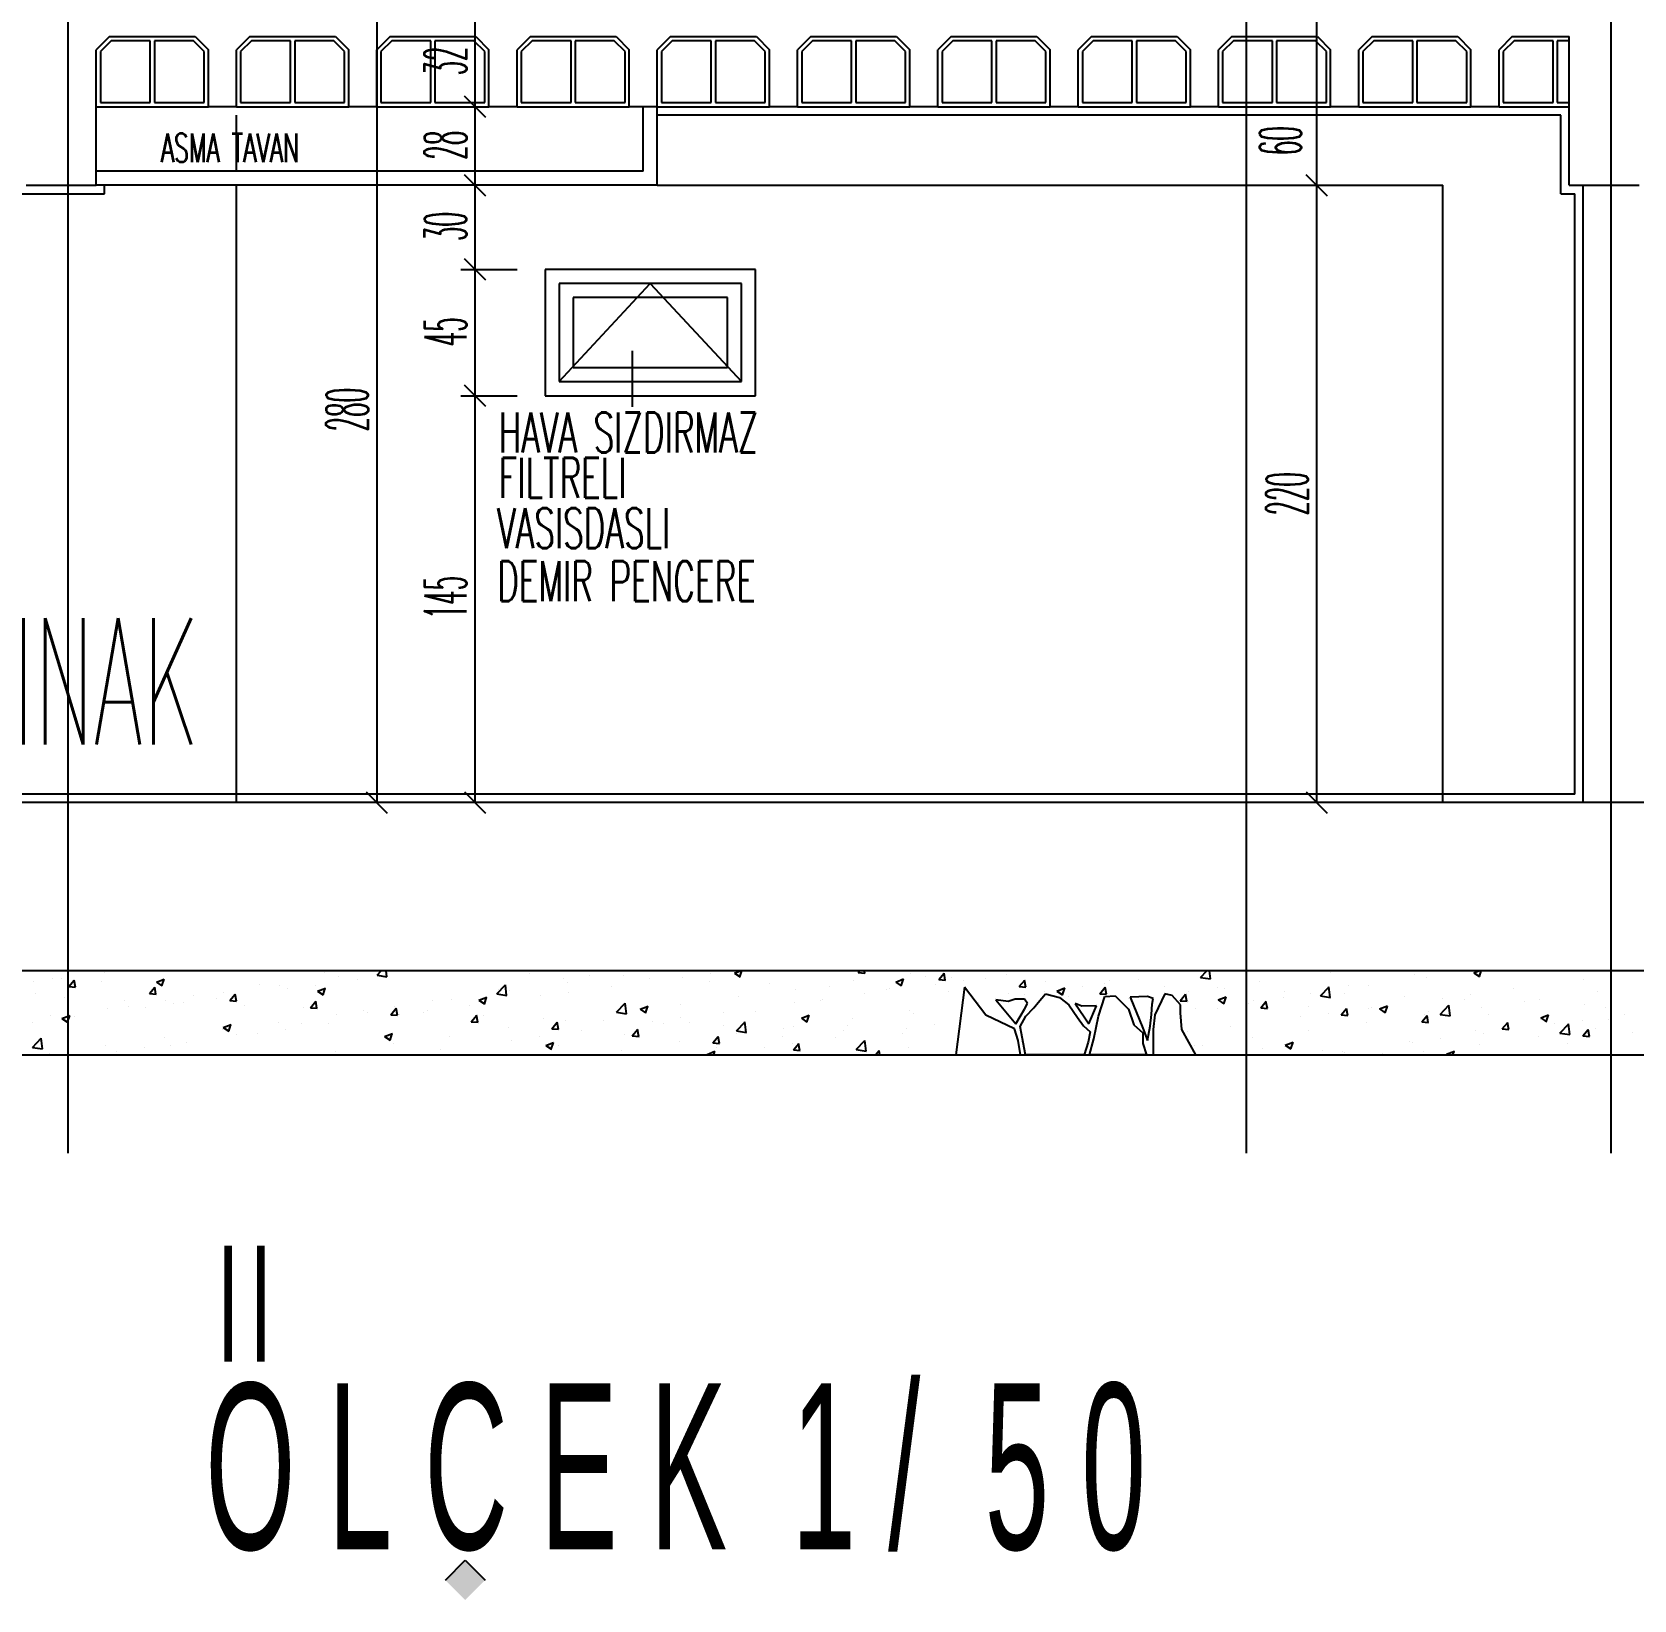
# Model space of a CAD drawing. Extents: x 78 to 306, y -397 to 18.
# Drawn here: x 278.1706 to 278.2848, y -396.9814 to -396.8696 of the extents above; entities that cross this region are included whole.
import ezdxf

# ---------------------------------------------------------------- set-up
doc = ezdxf.new("R2010")
doc.units = 0
doc.header["$LTSCALE"] = 0.5
doc.header["$MEASUREMENT"] = 0
doc.linetypes.add('DASHDOT2', pattern=[0.5, 0.25, -0.125, 0, -0.125])
doc.linetypes.add('DOT2', pattern=[0.125, 0, -0.125])
doc.layers.get('0').update_dxf_attribs({"linetype": 'CONTINUOUS'})
for name, color, linetype in [('AKS', 5, 'DASHDOT2'), ('DUVAR', 6, 'CONTINUOUS'), ('IZDUSUM', 2, 'DOT2'), ('KAPI', 1, 'CONTINUOUS'), ('KOLON', 4, 'CONTINUOUS'), ('MERDIVEN', 3, 'CONTINUOUS'), ('OLCU', 31, 'CONTINUOUS'), ('SIVA', 7, 'CONTINUOUS'), ('TARAMA', 8, 'CONTINUOUS'), ('TEFRIS', 11, 'CONTINUOUS'), ('YESIL', 73, 'CONTINUOUS')]:
    doc.layers.add(name, color=color, linetype=linetype)
doc.styles.add('MİMARİ YAZI', font='arial.ttf')
doc.styles.add('OLCU', font='romans.shx', dxfattribs={"width": 0.6, "height": 0.125})
doc.styles.add('OLCUIC', font='ROMANS.SHX', dxfattribs={"width": 0.4, "height": 0.15})

msp = doc.modelspace()

# ---------------------------------------------------------------- hatches: boundary and pattern name
at = {"layer": 'KAPI', "ltscale": 1.4}
h = msp.add_hatch(color=256, dxfattribs=at)
h.dxf.hatch_style = 1
h.paths.add_polyline_path([(278.20145, -396.98141), (278.20286, -396.98), (278.20145, -396.97858), (278.20003, -396.98)])

# ---------------------------------------------------------------- linework, layer by layer
at = {"color": 0, "linetype": 'ByBlock'}
for p, q in [((278.20289, -396.87571), (278.20139, -396.87421)), ((278.20139, -396.87421), (278.20289, -396.87571)), ((278.20289, -396.88131), (278.20139, -396.87981)), ((278.20139, -396.87981), (278.20289, -396.88131)), ((278.26289, -396.88131), (278.26139, -396.87981)), ((278.26139, -396.87981), (278.26289, -396.88131)), ((278.20289, -396.88731), (278.20139, -396.88581)), ((278.20139, -396.88581), (278.20289, -396.88731)), ((278.20289, -396.89631), (278.20139, -396.89481)), ((278.20139, -396.89481), (278.20289, -396.89631)), ((278.19439, -396.92381), (278.19589, -396.92531)), ((278.20139, -396.92381), (278.20289, -396.92531)), ((278.26139, -396.92381), (278.26289, -396.92531))]:
    msp.add_line(p, q, dxfattribs=at)
at = {"layer": 'AKS'}
for p, q in [((278.17314, -396.94956), (278.17314, -396.29556)), ((278.25714, -396.94956), (278.25714, -396.29556)), ((278.28314, -396.94956), (278.28314, -396.29956))]:
    msp.add_line(p, q, dxfattribs=at)
at = {"layer": 'DUVAR'}
msp.add_line((278.28114, -396.92456), (278.28114, -396.88056), dxfattribs=at)
at = {"layer": 'IZDUSUM', "ltscale": 0.6}
for p, q in [((278.20814, -396.89456), (278.21464, -396.88756)), ((278.21464, -396.88756), (278.22114, -396.89456))]:
    msp.add_line(p, q, dxfattribs=at)
at = {"layer": 'KAPI'}
for p, q in [((278.18514, -396.87956), (278.18514, -396.87556)), ((278.18514, -396.92456), (278.18514, -396.88056)), ((278.21514, -396.88056), (278.27114, -396.88056)), ((278.27114, -396.92456), (278.27114, -396.88056)), ((278.20003, -396.98), (278.20145, -396.97858)), ((278.20145, -396.97858), (278.20286, -396.98))]:
    msp.add_line(p, q, dxfattribs=at)
at = {"layer": 'KOLON', "ltscale": 1.5}
for p, q in [((278.17609, -396.86996), (278.17514, -396.87091)), ((278.17609, -396.86996), (278.1822, -396.86996)), ((278.1822, -396.86996), (278.18314, -396.87091)), ((278.18609, -396.86996), (278.18514, -396.87091)), ((278.18609, -396.86996), (278.1922, -396.86996)), ((278.1922, -396.86996), (278.19314, -396.87091)), ((278.19609, -396.86996), (278.19514, -396.87091)), ((278.19609, -396.86996), (278.2022, -396.86996)), ((278.2022, -396.86996), (278.20314, -396.87091)), ((278.20609, -396.86996), (278.20514, -396.87091)), ((278.20609, -396.86996), (278.2122, -396.86996)), ((278.2122, -396.86996), (278.21314, -396.87091)), ((278.21609, -396.86996), (278.21514, -396.87091)), ((278.21609, -396.86996), (278.2222, -396.86996)), ((278.2222, -396.86996), (278.22314, -396.87091)), ((278.22609, -396.86996), (278.22514, -396.87091)), ((278.22609, -396.86996), (278.2322, -396.86996)), ((278.2322, -396.86996), (278.23314, -396.87091)), ((278.23609, -396.86996), (278.23514, -396.87091)), ((278.23609, -396.86996), (278.2422, -396.86996)), ((278.2422, -396.86996), (278.24314, -396.87091)), ((278.24609, -396.86996), (278.24514, -396.87091)), ((278.24609, -396.86996), (278.2522, -396.86996)), ((278.2522, -396.86996), (278.25314, -396.87091)), ((278.25609, -396.86996), (278.25514, -396.87091)), ((278.25609, -396.86996), (278.2622, -396.86996)), ((278.2622, -396.86996), (278.26314, -396.87091)), ((278.26609, -396.86996), (278.26514, -396.87091)), ((278.26609, -396.86996), (278.2722, -396.86996)), ((278.2722, -396.86996), (278.27314, -396.87091)), ((278.27609, -396.86996), (278.27514, -396.87091)), ((278.27609, -396.86996), (278.28014, -396.86996)), ((278.17514, -396.87496), (278.17514, -396.87091)), ((278.18314, -396.87496), (278.18314, -396.87091)), ((278.18514, -396.87496), (278.18514, -396.87091)), ((278.19314, -396.87496), (278.19314, -396.87091)), ((278.19514, -396.87496), (278.19514, -396.87091)), ((278.20314, -396.87496), (278.20314, -396.87091)), ((278.20514, -396.87496), (278.20514, -396.87091)), ((278.21314, -396.87496), (278.21314, -396.87091)), ((278.21514, -396.87496), (278.21514, -396.87091)), ((278.22314, -396.87496), (278.22314, -396.87091)), ((278.22514, -396.87496), (278.22514, -396.87091)), ((278.23314, -396.87496), (278.23314, -396.87091)), ((278.23514, -396.87496), (278.23514, -396.87091)), ((278.24314, -396.87496), (278.24314, -396.87091)), ((278.24514, -396.87496), (278.24514, -396.87091)), ((278.25314, -396.87496), (278.25314, -396.87091)), ((278.25514, -396.87496), (278.25514, -396.87091)), ((278.26314, -396.87496), (278.26314, -396.87091)), ((278.26514, -396.87496), (278.26514, -396.87091)), ((278.27314, -396.87496), (278.27314, -396.87091)), ((278.27514, -396.87496), (278.27514, -396.87091)), ((278.18514, -396.87496), (278.18314, -396.87496)), ((278.19514, -396.87496), (278.19314, -396.87496)), ((278.20514, -396.87496), (278.20314, -396.87496)), ((278.21514, -396.87496), (278.21314, -396.87496)), ((278.22514, -396.87496), (278.22314, -396.87496)), ((278.23514, -396.87496), (278.23314, -396.87496)), ((278.24514, -396.87496), (278.24314, -396.87496)), ((278.25514, -396.87496), (278.25314, -396.87496)), ((278.26514, -396.87496), (278.26314, -396.87496)), ((278.27514, -396.87496), (278.27314, -396.87496))]:
    msp.add_line(p, q, dxfattribs=at)
at = {"layer": 'KOLON'}
for p, q in [((278.28014, -396.88056), (278.28014, -396.86996)), ((278.17514, -396.88056), (278.17514, -396.87496)), ((278.17014, -396.88056), (278.17514, -396.88056)), ((278.28014, -396.88056), (278.28514, -396.88056)), ((278.30114, -396.92456), (278.00314, -396.92456)), ((278.30114, -396.93656), (278.00314, -396.93656))]:
    msp.add_line(p, q, dxfattribs=at)
at = {"layer": 'MERDIVEN', "ltscale": 1.4}
for p, q in [((278.21414, -396.87956), (278.21414, -396.87496)), ((278.21514, -396.88056), (278.21514, -396.87496)), ((278.21414, -396.87956), (278.17514, -396.87956)), ((278.21514, -396.88056), (278.17514, -396.88056))]:
    msp.add_line(p, q, dxfattribs=at)
at = {"layer": 'OLCU', "ltscale": 1.4}
for p, q in [((278.23705, -396.93772), (278.23642, -396.94256)), ((278.23856, -396.93972), (278.23705, -396.93772)), ((278.23926, -396.93862), (278.2407, -396.94033)), ((278.24016, -396.93874), (278.23926, -396.93862)), ((278.24066, -396.93857), (278.24016, -396.93874)), ((278.24104, -396.93857), (278.24066, -396.93857)), ((278.24131, -396.93859), (278.24104, -396.93857)), ((278.24152, -396.93888), (278.24131, -396.93859)), ((278.24131, -396.9393), (278.24152, -396.93888)), ((278.24141, -396.9398), (278.24197, -396.93921)), ((278.24197, -396.93921), (278.24229, -396.93883)), ((278.24229, -396.93883), (278.24282, -396.93821)), ((278.24282, -396.93821), (278.24382, -396.93846)), ((278.24382, -396.93846), (278.24447, -396.93899)), ((278.24447, -396.93899), (278.2451, -396.93989)), ((278.24493, -396.93888), (278.24591, -396.94035)), ((278.24541, -396.93907), (278.24493, -396.93888)), ((278.24644, -396.93905), (278.24541, -396.93907)), ((278.24591, -396.94035), (278.24644, -396.93905)), ((278.2466, -396.93979), (278.24704, -396.93838)), ((278.24704, -396.93838), (278.24778, -396.93834)), ((278.24778, -396.93834), (278.24873, -396.93929)), ((278.25009, -396.93839), (278.24884, -396.93844)), ((278.24884, -396.93844), (278.24976, -396.94066)), ((278.25048, -396.93853), (278.25009, -396.93839)), ((278.25036, -396.93967), (278.25042, -396.93895)), ((278.25042, -396.93895), (278.25048, -396.93853)), ((278.25132, -396.93821), (278.2506, -396.9397)), ((278.25183, -396.93833), (278.25132, -396.93821)), ((278.25243, -396.93898), (278.25183, -396.93833)), ((278.25243, -396.93955), (278.25243, -396.93898)), ((278.2406, -396.9407), (278.23856, -396.93972)), ((278.2407, -396.94033), (278.24131, -396.9393)), ((278.24101, -396.94052), (278.24141, -396.9398)), ((278.2451, -396.93989), (278.24553, -396.94049)), ((278.24626, -396.9414), (278.2466, -396.93979)), ((278.24873, -396.93929), (278.2491, -396.9404)), ((278.25027, -396.94051), (278.25036, -396.93967)), ((278.2506, -396.9397), (278.25048, -396.94075)), ((278.25252, -396.94075), (278.25243, -396.93955)), ((278.24087, -396.94154), (278.2406, -396.9407)), ((278.24138, -396.94256), (278.24101, -396.94052)), ((278.24553, -396.94049), (278.246, -396.94092)), ((278.246, -396.94092), (278.24585, -396.94164)), ((278.24596, -396.94256), (278.24626, -396.9414)), ((278.2491, -396.9404), (278.24974, -396.94098)), ((278.24974, -396.94098), (278.24974, -396.94175)), ((278.24976, -396.94066), (278.25009, -396.94153)), ((278.25009, -396.94153), (278.25027, -396.94051)), ((278.25048, -396.94075), (278.25048, -396.94155)), ((278.25354, -396.94256), (278.25252, -396.94075)), ((278.23642, -396.94256), (278.24103, -396.94256)), ((278.24103, -396.94256), (278.24087, -396.94154)), ((278.24556, -396.94256), (278.24138, -396.94256)), ((278.24585, -396.94164), (278.24556, -396.94256)), ((278.25001, -396.94256), (278.24596, -396.94256)), ((278.24974, -396.94175), (278.25001, -396.94256)), ((278.25048, -396.94155), (278.25048, -396.94256)), ((278.25048, -396.94256), (278.25354, -396.94256))]:
    msp.add_line(p, q, dxfattribs=at)
at = {"layer": 'SIVA', "ltscale": 1.4}
for p, q in [((278.27954, -396.87556), (278.21514, -396.87556)), ((278.27954, -396.88116), (278.27954, -396.87556)), ((278.17574, -396.88116), (278.17574, -396.88056)), ((278.16954, -396.88116), (278.17574, -396.88116)), ((278.27954, -396.88116), (278.28054, -396.88116)), ((278.28054, -396.92396), (278.28054, -396.88116)), ((278.28054, -396.92396), (278.14174, -396.92396))]:
    msp.add_line(p, q, dxfattribs=at)
at = {"layer": 'TARAMA', "ltscale": 1.5}
for p, q in [((278.17621, -396.87026), (278.17544, -396.87103)), ((278.17899, -396.87026), (278.17621, -396.87026)), ((278.17899, -396.87466), (278.17899, -396.87026)), ((278.18207, -396.87026), (278.17929, -396.87026)), ((278.17929, -396.87026), (278.17929, -396.87466)), ((278.18284, -396.87103), (278.18207, -396.87026)), ((278.18621, -396.87026), (278.18544, -396.87103)), ((278.18899, -396.87026), (278.18621, -396.87026)), ((278.18899, -396.87466), (278.18899, -396.87026)), ((278.19207, -396.87026), (278.18929, -396.87026)), ((278.18929, -396.87026), (278.18929, -396.87466)), ((278.19284, -396.87103), (278.19207, -396.87026)), ((278.19621, -396.87026), (278.19544, -396.87103)), ((278.19899, -396.87026), (278.19621, -396.87026)), ((278.19899, -396.87466), (278.19899, -396.87026)), ((278.20207, -396.87026), (278.19929, -396.87026)), ((278.19929, -396.87026), (278.19929, -396.87466)), ((278.20284, -396.87103), (278.20207, -396.87026)), ((278.20621, -396.87026), (278.20544, -396.87103)), ((278.20899, -396.87026), (278.20621, -396.87026)), ((278.20899, -396.87466), (278.20899, -396.87026)), ((278.21207, -396.87026), (278.20929, -396.87026)), ((278.20929, -396.87026), (278.20929, -396.87466)), ((278.21284, -396.87103), (278.21207, -396.87026)), ((278.21621, -396.87026), (278.21544, -396.87103)), ((278.21899, -396.87026), (278.21621, -396.87026)), ((278.21899, -396.87466), (278.21899, -396.87026)), ((278.22207, -396.87026), (278.21929, -396.87026)), ((278.21929, -396.87026), (278.21929, -396.87466)), ((278.22284, -396.87103), (278.22207, -396.87026)), ((278.22621, -396.87026), (278.22544, -396.87103)), ((278.22899, -396.87026), (278.22621, -396.87026)), ((278.22899, -396.87466), (278.22899, -396.87026)), ((278.23207, -396.87026), (278.22929, -396.87026)), ((278.22929, -396.87026), (278.22929, -396.87466)), ((278.23284, -396.87103), (278.23207, -396.87026)), ((278.23621, -396.87026), (278.23544, -396.87103)), ((278.23899, -396.87026), (278.23621, -396.87026)), ((278.23899, -396.87466), (278.23899, -396.87026)), ((278.24207, -396.87026), (278.23929, -396.87026)), ((278.23929, -396.87026), (278.23929, -396.87466)), ((278.24284, -396.87103), (278.24207, -396.87026)), ((278.24621, -396.87026), (278.24544, -396.87103)), ((278.24899, -396.87026), (278.24621, -396.87026)), ((278.24899, -396.87466), (278.24899, -396.87026)), ((278.25207, -396.87026), (278.24929, -396.87026)), ((278.24929, -396.87026), (278.24929, -396.87466)), ((278.25284, -396.87103), (278.25207, -396.87026)), ((278.25621, -396.87026), (278.25544, -396.87103)), ((278.25899, -396.87026), (278.25621, -396.87026)), ((278.25899, -396.87466), (278.25899, -396.87026)), ((278.26207, -396.87026), (278.25929, -396.87026)), ((278.25929, -396.87026), (278.25929, -396.87466)), ((278.26284, -396.87103), (278.26207, -396.87026)), ((278.26621, -396.87026), (278.26544, -396.87103)), ((278.26899, -396.87026), (278.26621, -396.87026)), ((278.26899, -396.87466), (278.26899, -396.87026)), ((278.27207, -396.87026), (278.26929, -396.87026)), ((278.26929, -396.87026), (278.26929, -396.87466)), ((278.27284, -396.87103), (278.27207, -396.87026)), ((278.27621, -396.87026), (278.27544, -396.87103)), ((278.27899, -396.87026), (278.27621, -396.87026)), ((278.27899, -396.87466), (278.27899, -396.87026)), ((278.28014, -396.87026), (278.27929, -396.87026)), ((278.27929, -396.87026), (278.27929, -396.87466)), ((278.17544, -396.87103), (278.17544, -396.87466)), ((278.18284, -396.87466), (278.18284, -396.87103)), ((278.18544, -396.87103), (278.18544, -396.87466)), ((278.19284, -396.87466), (278.19284, -396.87103)), ((278.19544, -396.87103), (278.19544, -396.87466)), ((278.20284, -396.87466), (278.20284, -396.87103)), ((278.20544, -396.87103), (278.20544, -396.87466)), ((278.21284, -396.87466), (278.21284, -396.87103)), ((278.21544, -396.87103), (278.21544, -396.87466)), ((278.22284, -396.87466), (278.22284, -396.87103)), ((278.22544, -396.87103), (278.22544, -396.87466)), ((278.23284, -396.87466), (278.23284, -396.87103)), ((278.23544, -396.87103), (278.23544, -396.87466)), ((278.24284, -396.87466), (278.24284, -396.87103)), ((278.24544, -396.87103), (278.24544, -396.87466)), ((278.25284, -396.87466), (278.25284, -396.87103)), ((278.25544, -396.87103), (278.25544, -396.87466)), ((278.26284, -396.87466), (278.26284, -396.87103)), ((278.26544, -396.87103), (278.26544, -396.87466)), ((278.27284, -396.87466), (278.27284, -396.87103)), ((278.27544, -396.87103), (278.27544, -396.87466)), ((278.17514, -396.87496), (278.18314, -396.87496)), ((278.17544, -396.87466), (278.17899, -396.87466)), ((278.17929, -396.87466), (278.18284, -396.87466)), ((278.18514, -396.87496), (278.19314, -396.87496)), ((278.18544, -396.87466), (278.18899, -396.87466)), ((278.18929, -396.87466), (278.19284, -396.87466)), ((278.19514, -396.87496), (278.20314, -396.87496)), ((278.19544, -396.87466), (278.19899, -396.87466)), ((278.19929, -396.87466), (278.20284, -396.87466)), ((278.20514, -396.87496), (278.21314, -396.87496)), ((278.20544, -396.87466), (278.20899, -396.87466)), ((278.20929, -396.87466), (278.21284, -396.87466)), ((278.21514, -396.87496), (278.22314, -396.87496)), ((278.21544, -396.87466), (278.21899, -396.87466)), ((278.21929, -396.87466), (278.22284, -396.87466)), ((278.22514, -396.87496), (278.23314, -396.87496)), ((278.22544, -396.87466), (278.22899, -396.87466)), ((278.22929, -396.87466), (278.23284, -396.87466)), ((278.23514, -396.87496), (278.24314, -396.87496)), ((278.23544, -396.87466), (278.23899, -396.87466)), ((278.23929, -396.87466), (278.24284, -396.87466)), ((278.24514, -396.87496), (278.25314, -396.87496)), ((278.24544, -396.87466), (278.24899, -396.87466)), ((278.24929, -396.87466), (278.25284, -396.87466)), ((278.25514, -396.87496), (278.26314, -396.87496)), ((278.25544, -396.87466), (278.25899, -396.87466)), ((278.25929, -396.87466), (278.26284, -396.87466)), ((278.26514, -396.87496), (278.27314, -396.87496)), ((278.26544, -396.87466), (278.26899, -396.87466)), ((278.26929, -396.87466), (278.27284, -396.87466)), ((278.27514, -396.87496), (278.28014, -396.87496)), ((278.27544, -396.87466), (278.27899, -396.87466)), ((278.27929, -396.87466), (278.28014, -396.87466))]:
    msp.add_line(p, q, dxfattribs=at)
at = {"layer": 'TARAMA', "ltscale": 1.4}
for p, q in [((278.22214, -396.88656), (278.20714, -396.88656)), ((278.20714, -396.88656), (278.20714, -396.89556)), ((278.22214, -396.89556), (278.22214, -396.88656)), ((278.22114, -396.88756), (278.20814, -396.88756)), ((278.20814, -396.88756), (278.20814, -396.89456)), ((278.22114, -396.89456), (278.22114, -396.88756)), ((278.22014, -396.88856), (278.20914, -396.88856)), ((278.20914, -396.88856), (278.20914, -396.89356)), ((278.22014, -396.89356), (278.22014, -396.88856)), ((278.20814, -396.89456), (278.22114, -396.89456)), ((278.20914, -396.89356), (278.22014, -396.89356)), ((278.20714, -396.89556), (278.22214, -396.89556)), ((277.99914, -396.94256), (278.30514, -396.94256))]:
    msp.add_line(p, q, dxfattribs=at)
at = {"layer": 'TEFRIS', "ltscale": 1.4}
for p, q in [((278.17573, -396.93668), (278.17573, -396.93668)), ((278.17604, -396.93659), (278.17604, -396.93659)), ((278.19141, -396.93671), (278.19141, -396.93671)), ((278.19516, -396.93687), (278.19546, -396.93656)), ((278.19516, -396.93687), (278.19587, -396.93698)), ((278.19587, -396.93698), (278.19582, -396.93656)), ((278.20177, -396.93657), (278.20177, -396.93657)), ((278.20604, -396.93675), (278.20604, -396.93675)), ((278.21031, -396.93693), (278.21031, -396.93693)), ((278.21275, -396.93689), (278.21275, -396.93689)), ((278.21891, -396.93675), (278.21891, -396.93675)), ((278.22064, -396.93672), (278.22104, -396.93656)), ((278.22064, -396.93672), (278.22104, -396.93698)), ((278.22103, -396.93699), (278.22117, -396.93656)), ((278.2257, -396.93658), (278.2257, -396.93658)), ((278.22947, -396.93668), (278.22957, -396.93656)), ((278.22947, -396.93668), (278.22994, -396.93672)), ((278.22993, -396.93673), (278.2299, -396.93656)), ((278.22997, -396.93676), (278.22997, -396.93676)), ((278.23322, -396.93672), (278.23322, -396.93672)), ((278.23424, -396.93694), (278.23424, -396.93694)), ((278.2352, -396.93719), (278.23559, -396.93673)), ((278.23567, -396.93723), (278.23558, -396.93673)), ((278.24001, -396.93685), (278.24001, -396.93685)), ((278.25362, -396.93659), (278.25362, -396.93659)), ((278.25387, -396.93703), (278.25432, -396.93656)), ((278.25457, -396.93714), (278.2545, -396.93656)), ((278.26313, -396.93669), (278.26313, -396.93669)), ((278.26909, -396.93683), (278.26909, -396.93683)), ((278.27335, -396.9367), (278.27371, -396.93656)), ((278.27335, -396.9367), (278.27375, -396.93697)), ((278.27374, -396.93697), (278.27387, -396.93656)), ((278.28319, -396.93692), (278.28319, -396.93692)), ((278.17069, -396.93734), (278.17069, -396.93734)), ((278.172, -396.9371), (278.172, -396.9371)), ((278.1727, -396.93708), (278.1727, -396.93708)), ((278.17319, -396.93768), (278.17358, -396.93722)), ((278.17319, -396.93768), (278.17367, -396.93772)), ((278.17366, -396.93772), (278.17357, -396.93722)), ((278.1755, -396.93735), (278.1755, -396.93735)), ((278.17893, -396.93818), (278.17932, -396.93772)), ((278.1794, -396.93823), (278.17931, -396.93772)), ((278.17943, -396.93737), (278.17999, -396.93716)), ((278.17943, -396.93737), (278.17982, -396.93764)), ((278.17981, -396.93764), (278.17998, -396.93716)), ((278.18675, -396.93751), (278.18675, -396.93751)), ((278.18824, -396.93758), (278.18824, -396.93758)), ((278.18876, -396.93784), (278.18876, -396.93784)), ((278.19076, -396.93758), (278.19076, -396.93758)), ((278.19092, -396.93801), (278.19148, -396.9378)), ((278.19092, -396.93801), (278.19132, -396.93828)), ((278.19131, -396.93828), (278.19147, -396.9378)), ((278.1924, -396.93698), (278.1924, -396.93698)), ((278.19379, -396.93718), (278.19379, -396.93718)), ((278.2037, -396.9382), (278.20432, -396.93755)), ((278.2038, -396.93791), (278.2038, -396.93791)), ((278.2044, -396.93831), (278.20432, -396.93755)), ((278.2046, -396.93797), (278.2046, -396.93797)), ((278.20846, -396.93711), (278.20846, -396.93711)), ((278.20871, -396.9374), (278.20871, -396.9374)), ((278.20883, -396.93808), (278.20883, -396.93808)), ((278.21186, -396.93768), (278.21186, -396.93768)), ((278.21458, -396.93711), (278.21458, -396.93711)), ((278.21691, -396.93702), (278.21691, -396.93702)), ((278.21885, -396.93729), (278.21885, -396.93729)), ((278.22312, -396.93748), (278.22312, -396.93748)), ((278.22496, -396.93788), (278.22496, -396.93788)), ((278.22739, -396.93766), (278.22739, -396.93766)), ((278.22911, -396.93728), (278.22911, -396.93728)), ((278.23146, -396.93788), (278.23146, -396.93788)), ((278.23166, -396.93784), (278.23166, -396.93784)), ((278.23214, -396.93736), (278.2327, -396.93714)), ((278.23214, -396.93736), (278.23253, -396.93762)), ((278.23252, -396.93763), (278.23269, -396.93714)), ((278.23498, -396.93752), (278.23498, -396.93752)), ((278.2352, -396.93719), (278.23568, -396.93723)), ((278.23593, -396.93802), (278.23593, -396.93802)), ((278.23613, -396.93707), (278.23613, -396.93707)), ((278.23698, -396.93725), (278.23698, -396.93725)), ((278.23851, -396.93712), (278.23851, -396.93712)), ((278.24094, -396.93769), (278.24133, -396.93723)), ((278.24094, -396.93769), (278.24142, -396.93773)), ((278.24141, -396.93773), (278.24132, -396.93723)), ((278.24271, -396.93803), (278.24271, -396.93803)), ((278.24278, -396.9373), (278.24278, -396.9373)), ((278.24363, -396.938), (278.24419, -396.93778)), ((278.24363, -396.938), (278.24403, -396.93827)), ((278.24402, -396.93827), (278.24418, -396.93778)), ((278.24543, -396.9377), (278.24543, -396.9377)), ((278.24668, -396.93819), (278.24707, -396.93773)), ((278.24705, -396.93748), (278.24705, -396.93748)), ((278.24715, -396.93823), (278.24706, -396.93773)), ((278.24738, -396.93723), (278.24738, -396.93723)), ((278.24947, -396.93719), (278.24947, -396.93719)), ((278.25133, -396.93766), (278.25133, -396.93766)), ((278.25304, -396.93802), (278.25304, -396.93802)), ((278.25387, -396.93703), (278.25458, -396.93714)), ((278.25504, -396.93775), (278.25504, -396.93775)), ((278.2556, -396.93784), (278.2556, -396.93784)), ((278.25807, -396.93735), (278.25807, -396.93735)), ((278.25987, -396.93802), (278.25987, -396.93802)), ((278.26241, -396.93835), (278.26303, -396.9377)), ((278.26311, -396.93846), (278.26302, -396.9377)), ((278.26443, -396.93763), (278.26443, -396.93763)), ((278.26583, -396.93758), (278.26583, -396.93758)), ((278.26994, -396.93702), (278.26994, -396.93702)), ((278.27614, -396.93785), (278.27614, -396.93785)), ((278.28119, -396.93719), (278.28119, -396.93719)), ((278.28214, -396.938), (278.28214, -396.938)), ((278.17083, -396.93816), (278.17083, -396.93816)), ((278.17286, -396.93848), (278.17286, -396.93848)), ((278.17713, -396.93866), (278.17713, -396.93866)), ((278.17742, -396.93911), (278.17742, -396.93911)), ((278.17868, -396.93917), (278.17868, -396.93917)), ((278.17893, -396.93818), (278.17941, -396.93822)), ((278.18009, -396.93865), (278.18009, -396.93865)), ((278.18068, -396.93891), (278.18068, -396.93891)), ((278.1814, -396.93884), (278.1814, -396.93884)), ((278.18208, -396.93831), (278.18208, -396.93831)), ((278.18371, -396.93851), (278.18371, -396.93851)), ((278.1842, -396.93809), (278.1842, -396.93809)), ((278.18467, -396.93868), (278.18506, -396.93822)), ((278.18467, -396.93868), (278.18515, -396.93873)), ((278.18514, -396.93873), (278.18505, -396.93823)), ((278.18568, -396.93902), (278.18568, -396.93902)), ((278.18995, -396.9392), (278.18995, -396.9392)), ((278.19041, -396.93919), (278.19079, -396.93873)), ((278.19041, -396.93919), (278.19089, -396.93923)), ((278.19088, -396.93923), (278.19079, -396.93873)), ((278.19615, -396.93969), (278.19653, -396.93923)), ((278.19641, -396.93908), (278.19641, -396.93908)), ((278.19913, -396.93871), (278.19913, -396.93871)), ((278.20045, -396.93857), (278.20045, -396.93857)), ((278.20177, -396.93901), (278.20177, -396.93901)), ((278.20242, -396.93866), (278.20298, -396.93844)), ((278.20242, -396.93866), (278.20282, -396.93892)), ((278.20281, -396.93893), (278.20297, -396.93844)), ((278.2037, -396.9382), (278.20441, -396.93831)), ((278.20683, -396.93834), (278.20683, -396.93834)), ((278.21224, -396.93952), (278.21286, -396.93887)), ((278.21294, -396.93963), (278.21285, -396.93887)), ((278.21392, -396.9393), (278.21448, -396.93908)), ((278.21431, -396.93957), (278.21447, -396.93908)), ((278.21681, -396.93895), (278.21681, -396.93895)), ((278.22092, -396.93839), (278.22092, -396.93839)), ((278.22489, -396.93884), (278.22489, -396.93884)), ((278.2268, -396.93868), (278.2268, -396.93868)), ((278.22689, -396.93858), (278.22689, -396.93858)), ((278.22992, -396.93818), (278.22992, -396.93818)), ((278.23804, -396.93883), (278.23804, -396.93883)), ((278.2402, -396.9382), (278.2402, -396.9382)), ((278.24132, -396.93827), (278.24132, -396.93827)), ((278.24447, -396.93838), (278.24447, -396.93838)), ((278.24496, -396.93908), (278.24496, -396.93908)), ((278.24668, -396.93819), (278.24716, -396.93823)), ((278.24874, -396.93856), (278.24874, -396.93856)), ((278.25242, -396.93869), (278.2528, -396.93823)), ((278.25242, -396.93869), (278.2529, -396.93873)), ((278.25289, -396.93873), (278.25279, -396.93823)), ((278.25301, -396.93874), (278.25301, -396.93874)), ((278.2551, -396.93923), (278.2551, -396.93923)), ((278.25513, -396.93864), (278.25569, -396.93842)), ((278.25513, -396.93864), (278.25553, -396.93891)), ((278.25552, -396.93891), (278.25568, -396.93842)), ((278.25728, -396.93892), (278.25728, -396.93892)), ((278.25763, -396.93869), (278.25763, -396.93869)), ((278.25816, -396.93919), (278.25854, -396.93873)), ((278.25816, -396.93919), (278.25863, -396.93924)), ((278.25863, -396.93924), (278.25853, -396.93874)), ((278.25976, -396.93843), (278.25976, -396.93843)), ((278.26155, -396.9391), (278.26155, -396.9391)), ((278.26167, -396.93818), (278.26167, -396.93818)), ((278.26241, -396.93835), (278.26312, -396.93846)), ((278.26414, -396.93821), (278.26414, -396.93821)), ((278.26605, -396.93918), (278.26605, -396.93918)), ((278.26663, -396.93928), (278.26719, -396.93906)), ((278.26702, -396.93955), (278.26718, -396.93907)), ((278.26841, -396.93839), (278.26841, -396.93839)), ((278.27094, -396.93967), (278.27157, -396.93902)), ((278.27111, -396.93852), (278.27111, -396.93852)), ((278.27165, -396.93978), (278.27156, -396.93902)), ((278.27268, -396.93857), (278.27268, -396.93857)), ((278.27311, -396.93825), (278.27311, -396.93825)), ((278.27388, -396.93917), (278.27388, -396.93917)), ((278.27695, -396.93875), (278.27695, -396.93875)), ((278.27804, -396.93857), (278.27804, -396.93857)), ((278.28122, -396.93893), (278.28122, -396.93893)), ((278.28276, -396.9392), (278.28276, -396.9392)), ((278.17059, -396.94024), (278.17059, -396.94024)), ((278.1719, -396.93977), (278.1719, -396.93977)), ((278.1727, -396.93995), (278.17326, -396.93974)), ((278.1727, -396.93995), (278.1731, -396.94022)), ((278.17275, -396.93991), (278.17275, -396.93991)), ((278.17309, -396.94022), (278.17326, -396.93974)), ((278.17362, -396.93984), (278.17362, -396.93984)), ((278.17594, -396.93925), (278.17594, -396.93925)), ((278.18815, -396.94024), (278.18815, -396.94024)), ((278.1898, -396.94031), (278.1898, -396.94031)), ((278.19169, -396.94034), (278.19169, -396.94034)), ((278.1923, -396.93964), (278.1923, -396.93964)), ((278.19422, -396.93938), (278.19422, -396.93938)), ((278.19447, -396.93951), (278.19447, -396.93951)), ((278.19615, -396.93969), (278.19662, -396.93973)), ((278.19662, -396.93973), (278.19652, -396.93923)), ((278.19674, -396.93967), (278.19674, -396.93967)), ((278.19849, -396.93956), (278.19849, -396.93956)), ((278.19874, -396.93941), (278.19874, -396.93941)), ((278.20188, -396.94019), (278.20227, -396.93973)), ((278.20188, -396.94019), (278.20236, -396.94023)), ((278.20235, -396.94023), (278.20226, -396.93973)), ((278.20276, -396.93975), (278.20276, -396.93975)), ((278.20703, -396.93993), (278.20703, -396.93993)), ((278.20762, -396.94069), (278.20801, -396.94023)), ((278.20809, -396.94074), (278.208, -396.94023)), ((278.20861, -396.94007), (278.20861, -396.94007)), ((278.2113, -396.94011), (278.2113, -396.94011)), ((278.21224, -396.93952), (278.21295, -396.93963)), ((278.21266, -396.93955), (278.21266, -396.93955)), ((278.21392, -396.9393), (278.21431, -396.93956)), ((278.21481, -396.94017), (278.21481, -396.94017)), ((278.21557, -396.94029), (278.21557, -396.94029)), ((278.21681, -396.93991), (278.21681, -396.93991)), ((278.21747, -396.94028), (278.21747, -396.94028)), ((278.21984, -396.93951), (278.21984, -396.93951)), ((278.22078, -396.94085), (278.2214, -396.9402)), ((278.22148, -396.94096), (278.22139, -396.9402)), ((278.22213, -396.93948), (278.22213, -396.93948)), ((278.22541, -396.93994), (278.22597, -396.93972)), ((278.22541, -396.93994), (278.22581, -396.94021)), ((278.2258, -396.94021), (278.22597, -396.93972)), ((278.22902, -396.93994), (278.22902, -396.93994)), ((278.23312, -396.93938), (278.23312, -396.93938)), ((278.23338, -396.93963), (278.23338, -396.93963)), ((278.24937, -396.93985), (278.24937, -396.93985)), ((278.25043, -396.94003), (278.25043, -396.94003)), ((278.25353, -396.93925), (278.25353, -396.93925)), ((278.26102, -396.93984), (278.26102, -396.93984)), ((278.26302, -396.93958), (278.26302, -396.93958)), ((278.26389, -396.9397), (278.26428, -396.93924)), ((278.26389, -396.9397), (278.26437, -396.93974)), ((278.26436, -396.93974), (278.26427, -396.93924)), ((278.26573, -396.94024), (278.26573, -396.94024)), ((278.26582, -396.93928), (278.26582, -396.93928)), ((278.26663, -396.93928), (278.26702, -396.93955)), ((278.26963, -396.9402), (278.27002, -396.93974)), ((278.26963, -396.9402), (278.27011, -396.94024)), ((278.26984, -396.93968), (278.26984, -396.93968)), ((278.2701, -396.94024), (278.27001, -396.93974)), ((278.27009, -396.93946), (278.27009, -396.93946)), ((278.27094, -396.93967), (278.27166, -396.93978)), ((278.27437, -396.93964), (278.27437, -396.93964)), ((278.27537, -396.9407), (278.27576, -396.94024)), ((278.27584, -396.94074), (278.27575, -396.94024)), ((278.27809, -396.94), (278.27809, -396.94)), ((278.27812, -396.93992), (278.27868, -396.9397)), ((278.27812, -396.93992), (278.27852, -396.94019)), ((278.27851, -396.94019), (278.27867, -396.93971)), ((278.27864, -396.93982), (278.27864, -396.93982)), ((278.27909, -396.94034), (278.27909, -396.94034)), ((278.27948, -396.941), (278.28011, -396.94035)), ((278.28018, -396.94111), (278.2801, -396.94035)), ((278.28109, -396.94008), (278.28109, -396.94008)), ((278.28291, -396.94), (278.28291, -396.94)), ((278.28412, -396.93968), (278.28412, -396.93968)), ((278.17061, -396.94202), (278.17123, -396.94137)), ((278.17131, -396.94213), (278.17122, -396.94137)), ((278.18, -396.94132), (278.18, -396.94132)), ((278.18411, -396.94075), (278.18411, -396.94075)), ((278.1842, -396.94059), (278.18476, -396.94038)), ((278.1842, -396.94059), (278.1846, -396.94086)), ((278.18459, -396.94086), (278.18475, -396.94038)), ((278.18514, -396.94111), (278.18514, -396.94111)), ((278.18666, -396.941), (278.18666, -396.941)), ((278.18866, -396.94074), (278.18866, -396.94074)), ((278.1957, -396.94124), (278.19626, -396.94102)), ((278.1957, -396.94124), (278.1961, -396.9415)), ((278.19609, -396.94151), (278.19625, -396.94102)), ((278.20035, -396.94123), (278.20035, -396.94123)), ((278.20451, -396.94063), (278.20451, -396.94063)), ((278.20472, -396.9415), (278.20472, -396.9415)), ((278.20672, -396.94124), (278.20672, -396.94124)), ((278.20762, -396.94069), (278.2081, -396.94073)), ((278.20975, -396.94084), (278.20975, -396.94084)), ((278.2128, -396.94108), (278.2128, -396.94108)), ((278.21336, -396.94119), (278.21375, -396.94073)), ((278.21336, -396.94119), (278.21384, -396.94124)), ((278.21383, -396.94124), (278.21374, -396.94074)), ((278.2191, -396.9417), (278.21948, -396.94124)), ((278.21957, -396.94174), (278.21948, -396.94124)), ((278.21984, -396.94047), (278.21984, -396.94047)), ((278.22078, -396.94085), (278.22149, -396.94096)), ((278.22082, -396.94105), (278.22082, -396.94105)), ((278.22405, -396.94123), (278.22405, -396.94123)), ((278.22411, -396.94065), (278.22411, -396.94065)), ((278.22486, -396.94054), (278.22486, -396.94054)), ((278.22782, -396.94134), (278.22782, -396.94134)), ((278.22838, -396.94083), (278.22838, -396.94083)), ((278.22871, -396.94043), (278.22871, -396.94043)), ((278.23265, -396.94101), (278.23265, -396.94101)), ((278.23287, -396.94067), (278.23287, -396.94067)), ((278.23487, -396.94041), (278.23487, -396.94041)), ((278.25294, -396.94091), (278.25294, -396.94091)), ((278.25597, -396.94051), (278.25597, -396.94051)), ((278.25754, -396.94135), (278.25754, -396.94135)), ((278.26158, -396.94084), (278.26158, -396.94084)), ((278.271, -396.94141), (278.271, -396.94141)), ((278.27343, -396.9408), (278.27343, -396.9408)), ((278.27403, -396.94101), (278.27403, -396.94101)), ((278.27537, -396.9407), (278.27585, -396.94074)), ((278.27794, -396.94123), (278.27794, -396.94123)), ((278.27948, -396.941), (278.28019, -396.94111)), ((278.28111, -396.9412), (278.28149, -396.94074)), ((278.28111, -396.9412), (278.28159, -396.94124)), ((278.28158, -396.94124), (278.28149, -396.94074)), ((278.28205, -396.94067), (278.28205, -396.94067)), ((278.28468, -396.94095), (278.28468, -396.94095)), ((278.17061, -396.94202), (278.17132, -396.94213)), ((278.1718, -396.94243), (278.1718, -396.94243)), ((278.17584, -396.94192), (278.17584, -396.94192)), ((278.17657, -396.94233), (278.17657, -396.94233)), ((278.17857, -396.94206), (278.17857, -396.94206)), ((278.18047, -396.94191), (278.18047, -396.94191)), ((278.1816, -396.94166), (278.1816, -396.94166)), ((278.1922, -396.9423), (278.1922, -396.9423)), ((278.19631, -396.94174), (278.19631, -396.94174)), ((278.19967, -396.94216), (278.19967, -396.94216)), ((278.20719, -396.94188), (278.20775, -396.94166)), ((278.20719, -396.94188), (278.20759, -396.94214)), ((278.20758, -396.94215), (278.20775, -396.94166)), ((278.20813, -396.94188), (278.20813, -396.94188)), ((278.21256, -396.94222), (278.21256, -396.94222)), ((278.21671, -396.94162), (278.21671, -396.94162)), ((278.21869, -396.94252), (278.21925, -396.9423)), ((278.21869, -396.94252), (278.21876, -396.94256)), ((278.2191, -396.9417), (278.21958, -396.94174)), ((278.21916, -396.94256), (278.21924, -396.9423)), ((278.21938, -396.94203), (278.21938, -396.94203)), ((278.22279, -396.942), (278.22279, -396.942)), ((278.22479, -396.94174), (278.22479, -396.94174)), ((278.22484, -396.9422), (278.22522, -396.94174)), ((278.22484, -396.9422), (278.22532, -396.94224)), ((278.22531, -396.94224), (278.22521, -396.94174)), ((278.22931, -396.94217), (278.22994, -396.94152)), ((278.22931, -396.94217), (278.23003, -396.94228)), ((278.23002, -396.94228), (278.22993, -396.94152)), ((278.23069, -396.94256), (278.23096, -396.94224)), ((278.23101, -396.94256), (278.23095, -396.94224)), ((278.23303, -396.94204), (278.23303, -396.94204)), ((278.23643, -396.94243), (278.23643, -396.94243)), ((278.2411, -396.94163), (278.2411, -396.94163)), ((278.24588, -396.94184), (278.24588, -396.94184)), ((278.25343, -396.94192), (278.25343, -396.94192)), ((278.254, -396.94191), (278.254, -396.94191)), ((278.25827, -396.94209), (278.25827, -396.94209)), ((278.2599, -396.94186), (278.26046, -396.94164)), ((278.2599, -396.94186), (278.2603, -396.94213)), ((278.26029, -396.94213), (278.26046, -396.94165)), ((278.26255, -396.94227), (278.26255, -396.94227)), ((278.26395, -396.94234), (278.26395, -396.94234)), ((278.2641, -396.9424), (278.2641, -396.9424)), ((278.26682, -396.94245), (278.26682, -396.94245)), ((278.26876, -396.9416), (278.26876, -396.9416)), ((278.269, -396.94167), (278.269, -396.94167)), ((278.26974, -396.94234), (278.26974, -396.94234)), ((278.2714, -396.9425), (278.27196, -396.94228)), ((278.2714, -396.9425), (278.27149, -396.94256)), ((278.27186, -396.94256), (278.27195, -396.94229)), ((278.27378, -396.94183), (278.27378, -396.94183)), ((278.27534, -396.94255), (278.27534, -396.94255)), ((278.28001, -396.94175), (278.28001, -396.94175))]:
    msp.add_line(p, q, dxfattribs=at)
at = {"layer": 'YESIL', "ltscale": 1.4}
for p, q in [((278.19514, -396.86856), (278.19514, -396.92456)), ((278.20214, -396.86856), (278.20214, -396.87496)), ((278.26214, -396.86856), (278.26214, -396.88056)), ((278.20214, -396.87496), (278.20214, -396.88056)), ((278.20214, -396.88056), (278.20214, -396.88656)), ((278.26214, -396.88056), (278.26214, -396.92456)), ((278.20114, -396.88656), (278.20514, -396.88656)), ((278.20214, -396.88656), (278.20214, -396.89556)), ((278.20114, -396.89556), (278.20514, -396.89556)), ((278.20214, -396.89556), (278.20214, -396.92456))]:
    msp.add_line(p, q, dxfattribs=at)
at = {"layer": 'YESIL'}
msp.add_line((278.21337, -396.89635), (278.21337, -396.89236), dxfattribs=at)

# ---------------------------------------------------------------- texts
at = {"layer": 'KAPI', "style": 'MİMARİ YAZI', "width": 0.5}
for s, height, p in [('I', 0.00828, (278.18374, -396.96443)), ('I', 0.00828, (278.18607, -396.96443)), ('O L C E K  1 /  5 0', 0.01183, (278.18292, -396.9778))]:
    msp.add_text(s, height=height, dxfattribs=at).set_placement(p)
at = {"layer": 'YESIL', "style": 'OLCUIC', "width": 0.4}
for s, p in [('32', (278.20154, -396.87273)), ('28', (278.20154, -396.87873)), ('60', (278.26107, -396.87841)), ('30', (278.20154, -396.88453)), ('45', (278.20154, -396.89203)), ('280', (278.19454, -396.8981)), ('220', (278.26154, -396.9041)), ('145', (278.20154, -396.91149))]:
    msp.add_text(s, height=0.003, rotation=90, dxfattribs=at).set_placement(p)
at = {"layer": 'YESIL', "ltscale": 1.4, "style": 'OLCU', "width": 0.6}
msp.add_text('ASMA TAVAN ', height=0.00204, dxfattribs=at).set_placement((278.17975, -396.87891))
at = {"layer": 'YESIL', "style": 'OLCU', "width": 0.6}
for s, p in [('HAVA SIZDIRMAZ ', (278.20384, -396.89961)), ('FILTRELI ', (278.20384, -396.90284)), ('VASISDASLI ', (278.20373, -396.90643)), ('DEMIR PENCERE', (278.20373, -396.91021))]:
    msp.add_text(s, height=0.002856, dxfattribs=at).set_placement(p)
at = {"layer": 'YESIL', "linetype": 'ByBlock', "style": 'OLCU', "width": 0.5}
msp.add_text('SIGINAK', height=0.009, dxfattribs=at).set_placement((278.15974, -396.92042))

doc.saveas('drawing.dxf')
